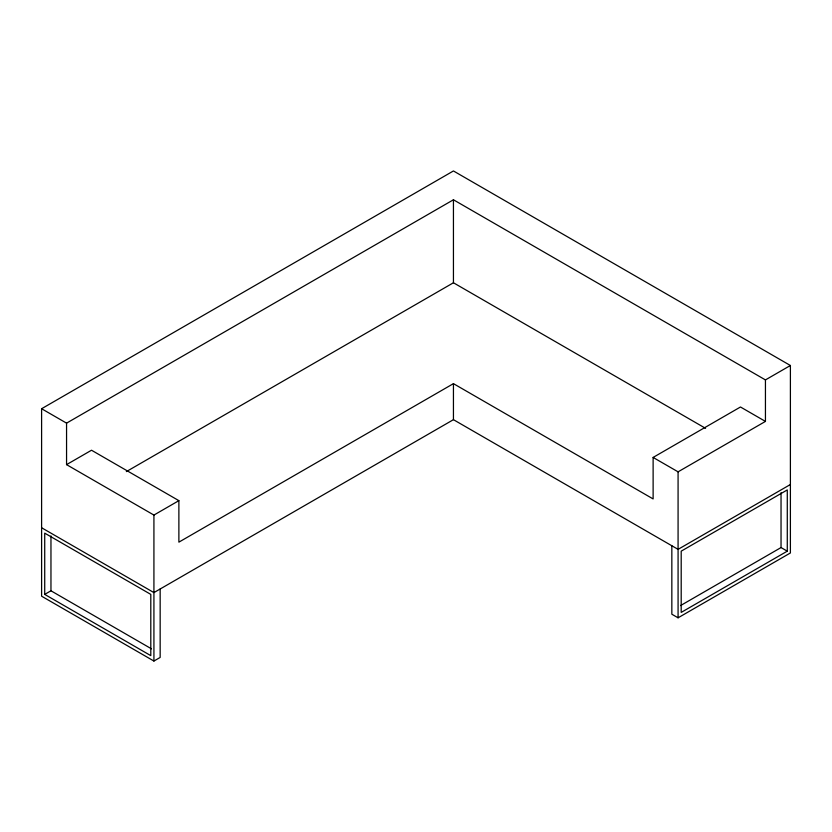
<?xml version="1.0" encoding="UTF-8"?>
<svg xmlns="http://www.w3.org/2000/svg" width="832" height="832" viewBox="0 0 832 832"><rect width="100%" height="100%" fill="white"/><g stroke="black" fill="none" stroke-linecap="round" stroke-linejoin="round"><path stroke-width="1.25" d="M160.16 588.994L160.16 657.446L153.92 661.045L41.6 596.201L41.6 408.73L453.44 170.955L790.4 365.498L790.4 552.968L678.08 617.812L671.84 614.214L671.84 545.761M41.6 408.73L66.56 423.145L453.44 199.774L765.44 379.912L790.4 365.498M66.56 423.145L66.56 464.63L91.52 450.226L178.88 500.656L178.88 542.152L453.44 383.646L653.12 498.93L653.12 457.434L740.48 406.994L765.44 421.408L765.44 379.912M126.36 471.598L453.44 282.766L705.588 428.345M66.56 464.63L153.92 515.07L178.88 500.656M44.72 594.391L150.8 655.637L150.8 594.391L44.72 533.146L44.72 594.391L50.96 590.793L151.455 648.814M790.4 484.515L678.08 549.359L453.44 419.671L153.92 592.592L41.6 527.748M653.12 457.434L678.08 471.838L765.44 421.408M680.545 605.582L781.04 547.56L787.28 551.169L787.28 489.923L681.2 551.158L681.2 612.404L787.28 551.169M781.04 492.7L781.04 547.56M678.08 471.838L678.08 617.812M453.44 199.774L453.44 282.766M453.44 383.646L453.44 419.671M153.92 515.07L153.92 661.045M50.96 535.922L50.96 590.793"/></g></svg>
